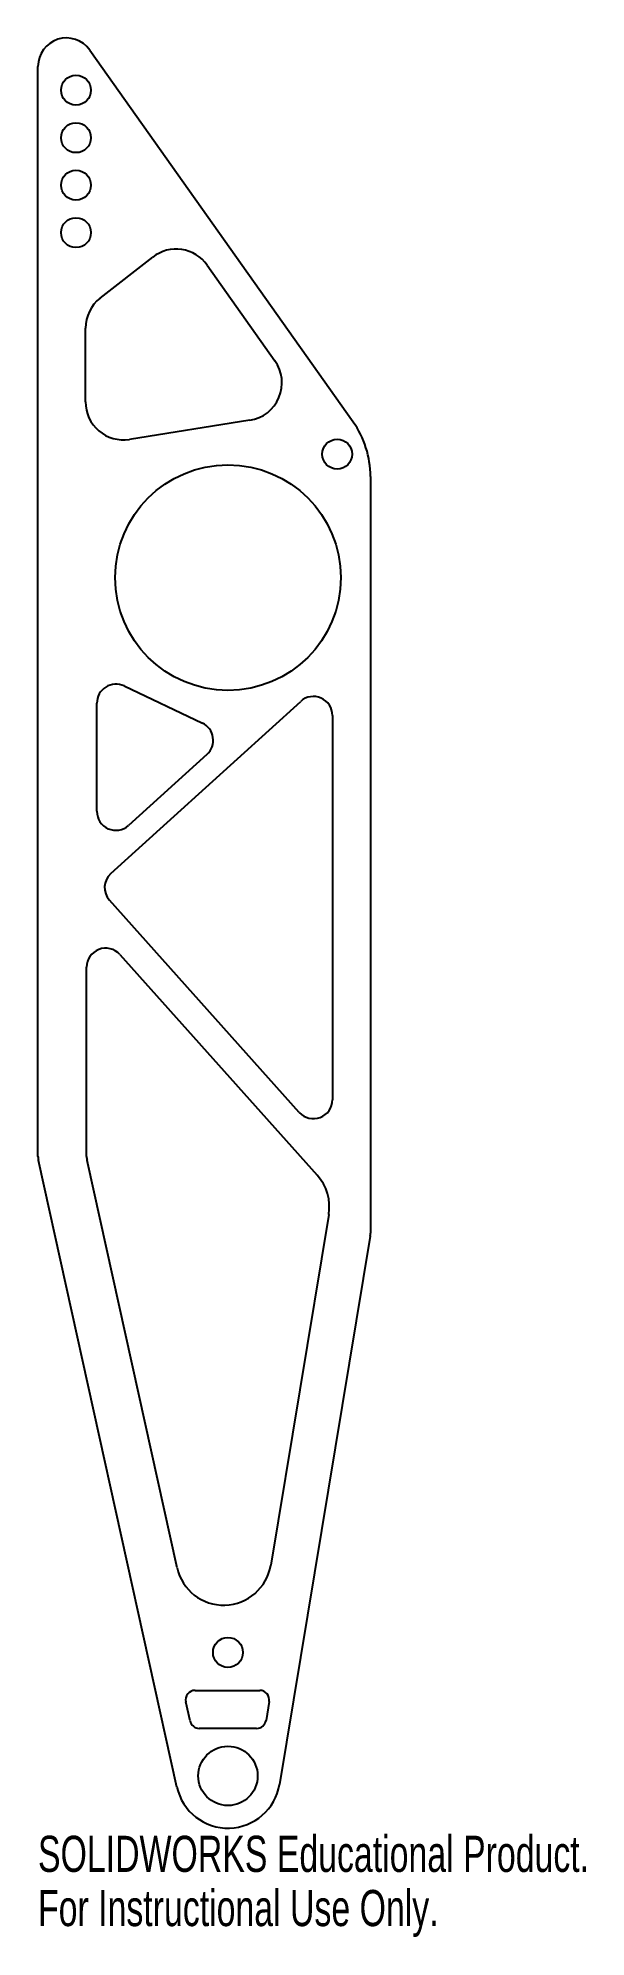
# Model space of a CAD drawing. Header units: inches. Extents: x -1 to 1.88, y -0.85 to 9.15.
import ezdxf

# ---------------------------------------------------------------- set-up
doc = ezdxf.new("R2010")
doc.units = ezdxf.units.IN
doc.header["$MEASUREMENT"] = 0
doc.styles.add('SLDTEXTSTYLE0', font='TXT', dxfattribs={"width": 0.7})

msp = doc.modelspace()

# ---------------------------------------------------------------- linework, layer by layer
at = {"color": 7, "linetype": 'Continuous', "lineweight": 25}
for p, q in [((-1, 3.2609), (-1, 9)), ((-0.7276, 9.0867), (0.6581, 7.1298)), ((-0.6729, 7.7804), (-0.3956, 7.9964)), ((-0.1094, 7.9542), (0.2473, 7.4503)), ((-0.75, 7.2342), (-0.75, 7.6226)), ((0.1154, 7.1372), (-0.5187, 7.0367)), ((0.75, 6.8409), (0.75, 2.8582)), ((-0.5471, 5.7384), (-0.1349, 5.5428)), ((-0.69, 5.0784), (-0.69, 5.6481)), ((-0.6164, 4.7507), (0.3828, 5.6572)), ((0.55, 5.5832), (0.55, 3.5601)), ((-0.1106, 5.3784), (-0.5228, 5.0044)), ((0.3755, 3.4934), (-0.6238, 4.6099)), ((-0.5695, 4.3243), (0.4701, 3.1628)), ((-0.744, 3.2609), (-0.744, 4.2576)), ((-0.2685, -0.0594), (-0.9976, 3.2393)), ((-0.2678, 1.0958), (-0.7416, 3.2393)), ((0.5305, 2.9553), (0.2252, 1.109)), ((0.7487, 2.8419), (0.2713, -0.0449)), ((-0.1731, 0.45), (0.1675, 0.45)), ((-0.1998, 0.2892), (-0.2219, 0.3892)), ((0.2168, 0.3918), (0.2003, 0.2918)), ((0.151, 0.25), (-0.151, 0.25))]:
    msp.add_line(p, q, dxfattribs=at)
for centre, radius in [((-0.8, 8.875), 0.0787), ((-0.8, 8.625), 0.0787), ((-0.8, 8.375), 0.0787), ((-0.8, 8.125), 0.0787), ((0.575, 6.9589), 0.0787), ((0, 6.3089), 0.5938), ((0, 0.65), 0.0787), ((0, 0), 0.1562)]:
    msp.add_circle(centre, radius, dxfattribs=at)
for centre, radius, start, end in [((-0.85, 9), 0.15, 35.30235, 180), ((-0.2727, 7.8386), 0.2, 35.30235, 127.91406), ((-0.55, 7.6226), 0.2, 127.91406, 180), ((0.0841, 7.3347), 0.2, 279.00908, 35.30235), ((-0.55, 7.2342), 0.2, 180, 279.00908), ((0.25, 6.8409), 0.5, 0, 35.30235), ((-0.59, 5.6481), 0.1, 64.60627, 180), ((0.45, 5.5832), 0.1, 0, 132.21614), ((-0.1778, 5.4524), 0.1, 312.21614, 64.60627), ((-0.59, 5.0784), 0.1, 180, 312.21614), ((-0.5492, 4.6766), 0.1, 132.21614, 221.82757), ((-0.644, 4.2576), 0.1, 41.82757, 180), ((0.45, 3.5601), 0.1, 221.82757, 0), ((-0.9, 3.2609), 0.1, 180, 192.46395), ((-0.644, 3.2609), 0.1, 180, 192.46395), ((0.2838, 2.996), 0.25, 350.61074, 41.82757), ((0.65, 2.8582), 0.1, 350.61074, 0), ((-0.0226, 1.15), 0.2511, 192.46395, 350.61074), ((-0.1731, 0.4), 0.05, 90, 192.46395), ((0.1675, 0.4), 0.05, 350.61074, 90), ((-0.151, 0.3), 0.05, 192.46395, 270), ((0.151, 0.3), 0.05, 270, 350.61074), ((0, 0), 0.275, 192.46395, 350.61074)]:
    msp.add_arc(centre, radius, start, end, dxfattribs=at)

# ---------------------------------------------------------------- texts
at = {"color": 7, "linetype": 'Continuous', "char_height": 0.1903, "attachment_point": 1, "style": 'SLDTEXTSTYLE0'}
for s, insert in [('SOLIDWORKS Educational Product.', (-1, -0.3151)), ('For Instructional Use Only.', (-1, -0.6006))]:
    msp.add_mtext(s, dxfattribs=dict(at, insert=insert))

doc.saveas('drawing.dxf')
